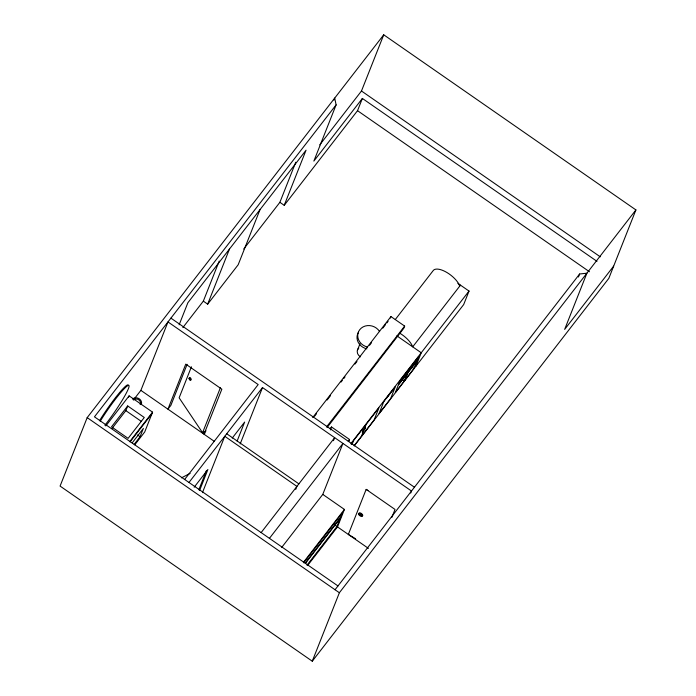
<?xml version="1.0" encoding="UTF-8"?>
<svg xmlns="http://www.w3.org/2000/svg" width="696" height="696" viewBox="0 0 696 696"><rect width="100%" height="100%" fill="white"/><g stroke="black" fill="none" stroke-linecap="round" stroke-linejoin="round"><path stroke-width="1.04" d="M87.183 417.626L60.082 486.078L312.269 661.2L608.817 278.374L635.918 209.922L383.731 34.8L87.183 417.626L339.37 592.748L312.269 661.2M128.56 397.268L129.117 395.867L152.563 412.154L144.725 431.964L134.737 444.857M112.247 428.179L125.828 410.631L127.69 405.951L144.281 417.478L128.107 438.358L111.508 426.831L127.69 405.951M134.345 398.808L140.879 390.369L167.98 321.926L258.173 384.557L184.649 479.474M179.133 324.815L187.859 302.769L306.049 150.197L284.22 205.32L279.888 202.319L295.765 162.22M134.18 444.344L140.079 436.723L143.367 428.44L132.214 442.839M182.848 327.59L203.336 301.142L219.214 261.052M203.336 301.142L207.669 304.152L229.497 249.02M187.12 364.339L170.877 405.368L167.936 409.161L185.762 364.13L221.841 389.186L204.015 434.217L205.189 432.695M191.417 366.801L179.133 397.825L202.562 432.747L206.077 430.885M260 209.644L238.171 264.776L207.669 304.152M333.923 100.085L334.715 98.075L336.107 104.879L313.853 161.081L362.381 98.441L596.985 261.348M202.562 432.747L220.397 387.715M198.821 489.793L206.347 470.783M199.569 490.523L207.895 469.513L194.167 487.226M202.44 492.655L224.765 436.288L296.914 486.391L295.722 489.41M319.751 144.872L361.476 91.002L383.731 34.8M284.22 205.32L357.526 110.681L362.381 98.441M237.127 441.064L244.653 422.054L232.238 438.08M240.181 443.935L262.505 387.559L411.501 491.028L410.71 493.046M357.344 350.453L359.98 343.789M330.356 429.919L331.522 426.979L349.557 439.507L348.783 441.464M333.462 440.69L334.263 438.671M390.378 318.011L390.943 316.576L404.654 326.093L403.802 328.26L327.372 427.179M281.715 547.413L322.779 494.395L342.954 443.43L269.43 538.347M351.28 444.544L352.072 442.534M352.063 444.509L353.655 440.498L378.894 407.917L374.126 419.94L354.151 445.736M361.389 436.392L366.148 424.369M386.584 398.095L392.953 389.873M306.98 565.195L336.942 526.507L342.31 512.952L303.691 562.812M307.693 565.387L337.499 526.915L344.424 509.428L322.779 494.395M405.124 379.938L408.065 372.508L416.869 361.146M401.635 379.242L404.254 381.06L407.195 373.63L398.277 385.14L395.337 392.57L413.929 368.567L418.688 356.543L400.104 380.538L398.46 384.679L417.052 360.676M367.975 490.48L366.157 489.392L348.331 534.424L355.604 538.747M415.886 366.27L421.237 352.768L396.868 335.846M457.855 283.315L469.026 291.067L463.675 304.578L354.247 445.849M391.848 517.441L395.015 509.437L366.157 489.392M578.437 276.999L579.629 273.989L586.902 273.197L564.647 329.399L613.663 266.124M336.107 104.879L94.456 416.834L337.978 585.945M105.818 425.943L129.117 395.867M243.704 249.029L279.888 202.319M129.934 441.368L152.563 412.154M130.048 441.916L152.015 413.555M188.981 482.476L262.505 387.559M312.73 417.539L390.943 316.576M314.531 416.278L316.515 413.711M327.12 400.017L330.435 395.746M341.04 382.052L342.362 380.338M343.694 378.633L345.016 376.919M354.96 364.086L356.952 361.52M369.541 345.26L371.534 342.693M382.8 328.147L385.445 324.728M386.776 323.014L388.098 321.3M395.311 319.507L433.086 270.735A16.678 7.073 37.8 0 1 444.84 271.362A16.678 7.073 37.8 0 1 458.56 283.542L459.76 286.1M326.441 427.057L404.654 326.093M330.191 428.692L331.522 426.979M261.139 532.588L334.663 437.671M460.491 285.142L412.702 346.843L411.501 344.285A16.678 7.073 37.8 0 0 399.6 333.097M348.226 441.22L349.557 439.507M350.975 443.465L469.026 291.067M303.36 562.438L344.424 509.428M305.17 563.186L340.457 517.624M305.474 563.247L340.1 518.546M335.037 589.747L579.629 273.989M339.37 592.748L635.918 209.922M181.482 477.83L190.121 473.393M361.476 91.002L600.3 256.841M357.526 110.681L589.46 271.745M411.31 366.757L413.929 368.567M170.92 318.124L414.451 487.235M226.722 433.756L298.88 483.859M140.879 390.369L214.49 441.49M334.358 524.714L336.942 526.507M337.499 526.915L368.445 548.396M125.828 410.631L141.558 421.55M137.556 434.965L140.079 436.723M132.518 399.113A5.307 4.768 21.6 0 1 138.8 398.538A5.307 4.768 21.6 0 1 141.471 404.054M133.388 400.052A4.15 3.732 21.6 0 1 140.201 404.594M99.528 420.697A31.381 3.471 -55.2 0 1 118.459 393.927A31.381 3.471 -55.2 0 1 128.351 385.584M100.25 421.202A31.381 3.471 -55.2 0 1 128.882 385.454A31.381 3.471 -55.2 0 1 104.896 425.256M189.834 378.38A1.322 0.461 62 0 1 190.199 377.658A1.322 0.461 62 0 1 191.2 379.311A1.322 0.461 62 0 1 190.661 379.746M359.406 514.092A2.21 0.94 37.8 0 1 359.78 512.804A2.21 0.94 37.8 0 1 362.259 514.327A2.21 0.94 37.8 0 1 362.32 515.875M361.059 515.536A2.21 0.94 37.8 0 1 360.58 515.24M360.119 514.892A2.21 0.94 37.8 0 1 359.719 514.501M360.545 356.857A6.186 5.559 21.6 0 1 358.771 347.948M366.896 348.844A11.936 10.727 21.6 0 1 358.492 332.244M367.601 347.043A11.936 10.727 21.6 0 1 359.745 329.678A11.936 10.727 21.6 0 1 379.598 331.557M363.442 429.832L362.372 432.529L363.442 429.832M365.539 427.126L364.469 429.824L365.539 427.126M383.8 401.583L379.033 413.615L390.595 398.686L395.363 386.654L383.8 401.583M189.034 378.493A1.322 0.461 62 0 0 190.269 380.329A1.322 0.461 62 0 0 189.973 378.598A1.322 0.461 62 0 0 189.034 378.493M358.918 514.727A2.21 0.94 37.8 0 0 362.094 516.423A2.21 0.94 37.8 0 0 360.319 513.779A2.21 0.94 37.8 0 0 358.918 514.727"/></g></svg>
